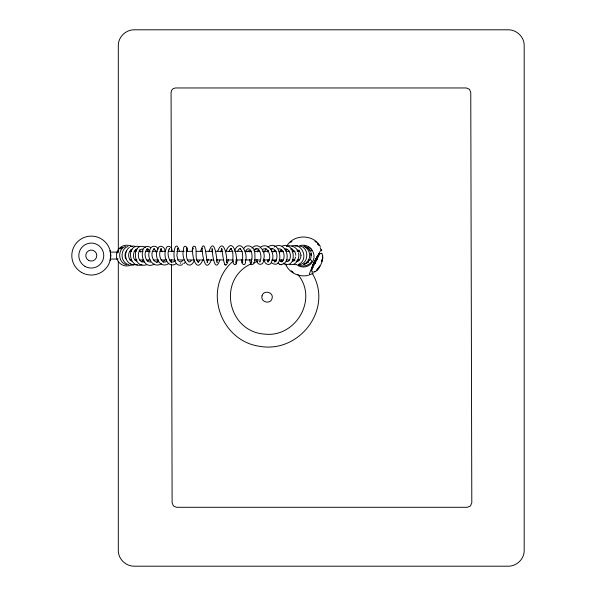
<?xml version="1.0" encoding="UTF-8"?>
<svg xmlns="http://www.w3.org/2000/svg" width="596" height="596" viewBox="0 0 596 596"><rect width="100%" height="100%" fill="white"/><g stroke="black" fill="none" stroke-linecap="round" stroke-linejoin="round"><path stroke-width="0.89" d="M304.116 246.461L304.079 245.999L303.923 246.424M251.169 264.266C256.377 265.838 254.701 255.811 254.82 252.935C255.036 246.908 246.632 242.758 243.518 248.837M192.352 251.46C191.979 249.709 192.545 244.405 195.391 246.64C197.149 251.564 194.743 257.561 197.723 261.696L198.87 261.838L197.686 261.838L198.289 262.128L199.511 260.571M236.731 259.245C237.536 261.234 235.77 267.03 233.394 263.678C232.038 258.686 234.444 251.959 230.697 248.577L231.263 248.934L230.496 248.711L231.188 248.681L229.967 249.419L229.095 251.594M251.832 259.2C252.518 255.498 251.706 248.763 248.167 248.718L246.699 249.553L245.455 251.743M301.025 255.274C300.891 258.612 298.834 261.838 296.227 261.704M251.847 259.007L251.132 262.523L251.929 261.748M200.636 251.378C205.128 235.524 206.082 258.44 207.341 261.845L207.78 262.27L207.348 262.031M228.484 259.804C224.126 275.263 222.83 252.451 221.749 249.337L221.332 248.919L221.943 249.277L221.332 249.054L222.04 248.845L221.436 249.538M110.081 260.608L110.744 255.572L110.081 250.536M312.073 272.081C317.944 273.132 322.168 263.253 322.779 257.904C322.689 245.805 313.429 261.704 312.93 265.086L312.542 264.892M211.416 259.774C205.225 275.27 202.029 253.531 202.111 248.241L202.253 248.592M314.792 271.843L315.202 271.597M180.283 263.492L180.35 263.112M171.998 251.393C172.907 246.707 166.373 243.615 165.867 249.62C162.738 256.161 168.057 269.206 176.319 263.626M209.114 251.296C214.247 235.971 216.81 257.606 217.004 261.994L217.309 262.404L216.825 262.061M212.087 251.855L212.4 250.32M216.661 260.817L216.974 259.282M219.909 259.871C214.769 274.786 212.377 253.725 212.072 249.158L211.774 248.748L212.645 249.076M202.931 259.871C196.255 274.793 191.279 254.499 192.821 248.033L193.29 248.785M322.764 257.979L321.788 260.921L322.198 261.123M317.698 256.533L318.681 256.004L319.359 253.68M208.473 259.193L207.073 262.262M217.719 251.162C223.53 236.426 227.434 256.876 226.726 262.21L226.897 262.613L226.681 262.3M220.617 251.922L221.6 249.255M249.925 252.13L250.35 250.655M295.594 257.003L294.461 259.916L292.599 261.51M264.319 252.108L266.032 248.644M226.145 250.909C232.455 236.388 237.916 255.483 236.135 262.18L236.202 262.598L235.621 261.92M257.271 252.011L258.984 248.621M308.624 259.886C311.03 255.416 309.294 249.456 304.876 246.975M311.328 268.915L311.715 267.909M281.007 252.041L281.625 250.484M316.297 258.262C314.874 262.776 310.568 267.068 312.028 272.022M194.341 260.728C188.276 272.819 180.782 256.764 183.575 249.933C182.927 243.324 188.977 246.655 187.055 251.594M234.72 250.149C240.762 237.908 248.309 253.985 245.522 261.063C245.947 267.515 240.091 264.021 241.887 259.312M237.35 251.668L239.003 248.957L240.516 248.972L239.942 248.703C243.436 250.64 242.714 257.964 242.356 262.717L242.863 261.987M312.058 267.075L312.468 266.121M236.135 264.013L236.411 263.358M117.658 253.024L118.664 250.76M315.731 262.21L315.083 263.35L318.227 256.787M315.157 263.387L313.205 266.479L313.168 267.611L312.49 267.284M309.413 260.169L309.391 260.206A7.726 7.726 0 0 1 308.497 261.204M317.713 255.535L316.737 257.211M170.158 262.061L171.298 260.169M267.552 251.899L268.409 250.536M318.264 254.611L318.853 253.71M163.17 262.151L164.421 260.228M126.672 250.804C124.862 253.017 124.378 256.287 125.831 258.813M158.253 260.266L156.83 262.292M308.586 259.968L305.495 263.425L303.297 264.43M271.351 249.828L272.253 248.532M273.549 251.952L274.503 250.588M191.189 260.482L190.4 261.592L189.074 262.009C185.498 259.588 186.63 252.697 186.734 247.847L186.369 248.644M279.33 251.974L281.573 249.59M292.249 251.974L293.225 250.64M316.558 270.703L318.8 267.924M311.283 270.346L312.334 268.736L312.118 268.103L312.654 268.2M142.161 261.659L143.167 260.34M286.452 246.588C293.306 233.841 313.496 233.841 320.357 246.588M285.886 250.409L286.922 249.113M253.933 250.395C258.627 244.382 263.052 256.004 259.871 261.607L259.595 262.017L260.117 261.711M182.808 260.377L181.095 261.949L179.016 261.458M184.097 263.544L185.311 262.091M297.508 251.698L298.313 250.745M251.959 248.107C258.738 240.687 266.688 252.704 263.499 259.551C264.266 266.025 256.168 265.898 256.973 259.498M322.667 255.542L322.779 255.989M175.269 260.31C170.456 266.68 165.934 254.075 169.212 249.009L169.547 248.606L169.122 249.054M177.31 248.972L177.794 248.398L176.863 255.52L178.115 260.377M233.23 261.093C201.776 287.92 220.066 341.411 260.303 346.403C299.654 353.167 333.484 308.594 312.311 273.512M148.382 260.206L147.212 261.19M285.223 250.64L286.52 249.612M143.949 260.169L141.215 261.83M120.161 248.837L122.061 247.362M308.423 262.002L304.236 264.438M120.012 248.852L121.979 247.333M290.625 242.43L291.936 241.425M298.939 250.26L298.007 250.976A7.636 7.636 0 0 1 299.028 250.119M308.542 261.949L304.288 264.408M264.311 259.58C263.916 264.542 270.815 266.829 271.761 261.242C275.665 254.291 269.005 241.738 260.668 247.02M250.99 263.872C216.966 279.762 227.657 331.726 264.743 334.118C295.825 337.716 318.488 298.924 297.858 274.518M129.377 247.347C124.028 251.259 124.311 260.519 130.233 263.797M247.005 251.84L249.329 250.581M132.156 249.277C128.006 250.707 127.008 258.59 131.798 261.204M166.701 261.301C161.106 265.429 157.188 252.95 161.546 248.755L160.525 248.957L161.427 249.664L162.09 251.84M168.541 263.7C160.048 269.236 153.626 256.146 157.724 249.24C158.983 243.682 165.383 246.774 165.062 251.288M298.44 264.371C308.937 260.176 302.798 242.557 291.787 246.021M262.367 249.553C268.014 245.545 271.903 256.98 268.386 261.421L267.649 261.86L268.364 261.704M267.783 247.027C281.677 237.662 284.314 271.284 271.716 262.91M161.419 263.76C152.807 269.183 145.595 256.548 150.155 249.329C151.198 245.232 156.897 245.142 158.074 249.158M127.954 246.453C119.654 249.262 120.273 262.881 129.004 264.758M125.614 246.401C117.166 249.106 117.941 262.888 126.635 264.773M154.386 264.117C140.067 271.985 137.981 240.285 150.632 247.459M274.16 246.975C285.782 239.607 293.016 262.754 280.954 264.676M313.191 273.326L309.488 274.86A61.947 2.16 -64.2 0 1 309.98 272.223L314.085 262.538L319.985 251.564A69.374 2.421 -64.2 0 1 321.512 250.849M290.93 249.62L292.524 248.972M182.458 264.654C168.832 270.189 174.568 232.455 179.448 251.438M158.38 261.897C152.628 263.946 149.544 252.384 154.237 248.912L153.671 249.277L154.453 249.054L153.761 249.031L154.99 249.769L155.884 251.929M253.464 262.858L257.755 261.517M142.019 264.743C128.565 269.288 125.845 243.615 139.531 246.513M254.492 249.329L257.07 248.703M282.102 246.059C296.54 240.993 296.942 270.897 283.331 263.149M131.157 246.409L133.318 246.051L135.463 246.453M270.688 248.942C276.514 246.96 278.742 257.539 275.397 261.309L274.384 261.8L275.076 261.733L274.316 261.51L274.905 261.838L273.661 260.273M298.82 264.728C308.654 264.289 309.749 248.122 300.123 246.036M146.497 264.766C131.858 269.481 131.85 240.292 145.595 247.504M287.19 246.036C291.191 244.919 295.601 246.886 297.598 250.491M295.236 246.036L297.68 245.708M137.43 264.773L132.55 264.773L130.278 263.819M131.463 265.086L133.929 264.758M308.467 275.277C299.639 277.617 289.388 273.11 285.804 264.587M150.579 262.069C144.895 262.419 143.226 251.594 147.48 249.039L146.899 249.307L148.315 249.292L147.756 248.979L148.836 249.843L149.797 252.019M262.985 260.363L264.78 260.273M267.477 260.154L269.28 260.065M129.839 251.311L131.612 251.311M134.271 251.311L136.037 251.311M139.576 251.311L143.1 251.311M145.744 251.311L150.147 251.311M152.792 251.311L157.381 251.311M160.138 251.311L165.643 251.311M168.4 251.311L173.943 251.311M176.736 251.311L184.171 251.311M186.034 251.311L192.545 251.311M196.218 251.311L202.64 251.311M205.397 251.311L212.742 251.311M215.491 251.311L222.837 251.311M225.593 251.311L232.939 251.311M234.772 251.311L242.162 251.311M244.956 251.311L251.46 251.311M254.254 251.311L259.834 251.311M262.583 251.311L268.096 251.311M271.769 251.311L276.358 251.311M279.077 251.311L283.48 251.311M286.125 251.311L289.649 251.311M292.286 251.311L294.945 251.311M297.605 251.311L299.378 251.311M110.29 252.115L118.135 252.115M110.29 259.036L118.135 259.036M129.861 259.96L131.634 259.96M135.173 259.96L136.946 259.96M139.598 259.96L143.122 259.96M146.638 259.96L150.162 259.96M153.723 259.96L158.312 259.96M161.069 259.96L166.575 259.96M169.331 259.96L174.889 259.96M177.675 259.96L184.179 259.96M187.896 259.96L194.385 259.96M196.218 259.96L203.564 259.96M206.313 259.96L213.659 259.96M216.408 259.96L223.753 259.96M226.51 259.96L232.932 259.96M235.688 259.96L243.086 259.96M244.949 259.96L251.452 259.96M254.239 259.96L259.819 259.96M263.492 259.96L268.997 259.96M271.754 259.96L276.343 259.96M279.062 259.96L283.465 259.96M286.102 259.96L289.626 259.96M292.271 259.96L294.923 259.96M297.583 259.96L299.356 259.96M137.169 249.076C133.936 248.8 130.964 258.493 136.447 261.182M144.157 262.061C136.618 262.62 136.819 249.091 142.221 249.046L142.735 249.24M284.486 248.755C291.37 248.435 291.965 259.759 287.682 261.562L286.43 261.644M278.518 248.748C284.791 248.376 285.663 259.662 281.737 261.637L280.53 261.488L281.766 261.786L280.411 261.286L279.613 260.176M130.442 246.081L132.513 246.401M294.126 264.393L296.041 264.721M291.25 248.964C293.59 249.612 295.914 252.421 295.765 255.244M272.834 260.363L276.358 261.108M277.952 263.037L279.934 264.43M279.621 264.356L281.275 264.758M289.529 264.348C295.929 266.524 300.146 258.12 298.499 252.786M268.729 261.786L268.431 261.733M304.258 246.036L308.549 248.487L310.054 250.454M297.329 261.495L296.19 260.921M321.184 253.255L321.967 253.628M317.348 258.776L316.841 259.886M283.152 263.261L286.356 264.885M306.56 246.975L308.542 248.502M224.431 264.304L225.109 264.862M249.687 259.402L250.156 262.449L251.095 264.199M250.804 263.954L251.467 264.52M130.517 249.895L131.679 250.938M135.53 249.888L136.462 250.812M293.023 259.938L294.104 260.996M139.218 249.836L140.805 252.153M298.924 250.655L300.012 252.004L301.032 255.282M308.534 248.487L310.047 250.469M146.854 248.957L147.942 250.99M281.223 259.804L282.139 261.696M267.678 260.415L268.222 261.577M320.194 247.668L321.184 250.052M182.912 263.112L182.979 263.492M171.484 251.579L171.082 92.514L171.678 90.234L173.294 88.573L175.507 87.962L466.348 87.962L469.477 89.296L470.765 92.514L471.801 502.741L470.505 505.959L467.383 507.293L176.535 507.293L173.414 505.959L172.117 502.741L171.514 264.602M171.506 259.953L171.514 262.747M118.313 250.082L118.313 45.37C118.276 36.922 125.816 29.733 134.197 29.8L508.299 29.8C516.68 29.733 524.219 36.922 524.182 45.37L524.182 550.63C524.219 559.078 516.68 566.267 508.299 566.2L134.197 566.2C125.816 566.267 118.276 559.078 118.313 550.63L118.313 261.242M293.195 272.402A19.005 19.005 0 0 1 291.183 270.927A18.93 18.93 0 0 0 292.547 271.88M314.971 241.298A19.005 19.005 0 0 1 316.245 242.363M317.415 243.533A19.005 19.005 0 0 1 318.972 245.477M310.777 254.395A7.636 7.636 0 0 1 310.322 259.603M322.049 259.662A18.93 18.93 0 0 1 321.691 261.272M319.799 265.838A18.93 18.93 0 0 1 316.789 269.757M317.355 243.578A18.93 18.93 0 0 1 318.42 244.852M308.728 247.146A10.654 10.654 0 0 1 312.133 262.486A10.654 10.654 0 0 1 296.555 264.535M298.626 264.907A10.393 10.393 0 0 0 311.038 262.419L311.641 261.51A0.864 0.864 0 0 0 311.403 260.303L310.59 259.834A0.864 0.864 0 0 0 309.548 259.99M298.626 246.245A10.393 10.393 0 0 1 311.038 248.733L311.671 249.694A0.864 0.864 0 0 1 311.358 250.871L310.59 251.311A0.864 0.864 0 0 1 310.158 251.438M131.388 264.907A10.393 10.393 0 0 1 116.607 257.591L116.607 253.561A10.393 10.393 0 0 1 131.388 246.245M297.024 250.946A7.726 7.726 0 0 1 297.925 249.94M262.031 295.839C260.117 302.165 270.584 304.861 272.089 298.484C274.004 292.159 263.536 289.462 262.031 295.839M226.972 262.538L226.391 262.054L226.972 262.538M311.35 255.244L311.008 252.749L311.335 255.23M81.548 272.432A19.459 19.459 0 0 0 110.744 255.572A19.459 19.459 0 0 0 81.548 238.72A19.459 19.459 0 0 0 81.548 272.432M88.528 260.34A5.506 5.506 0 0 0 96.783 255.572A5.506 5.506 0 0 0 88.528 250.812A5.506 5.506 0 0 0 88.528 260.34M85.042 266.382A12.486 12.486 0 0 0 103.764 255.572A12.486 12.486 0 0 0 85.042 244.762A12.486 12.486 0 0 0 85.042 266.382"/></g></svg>
